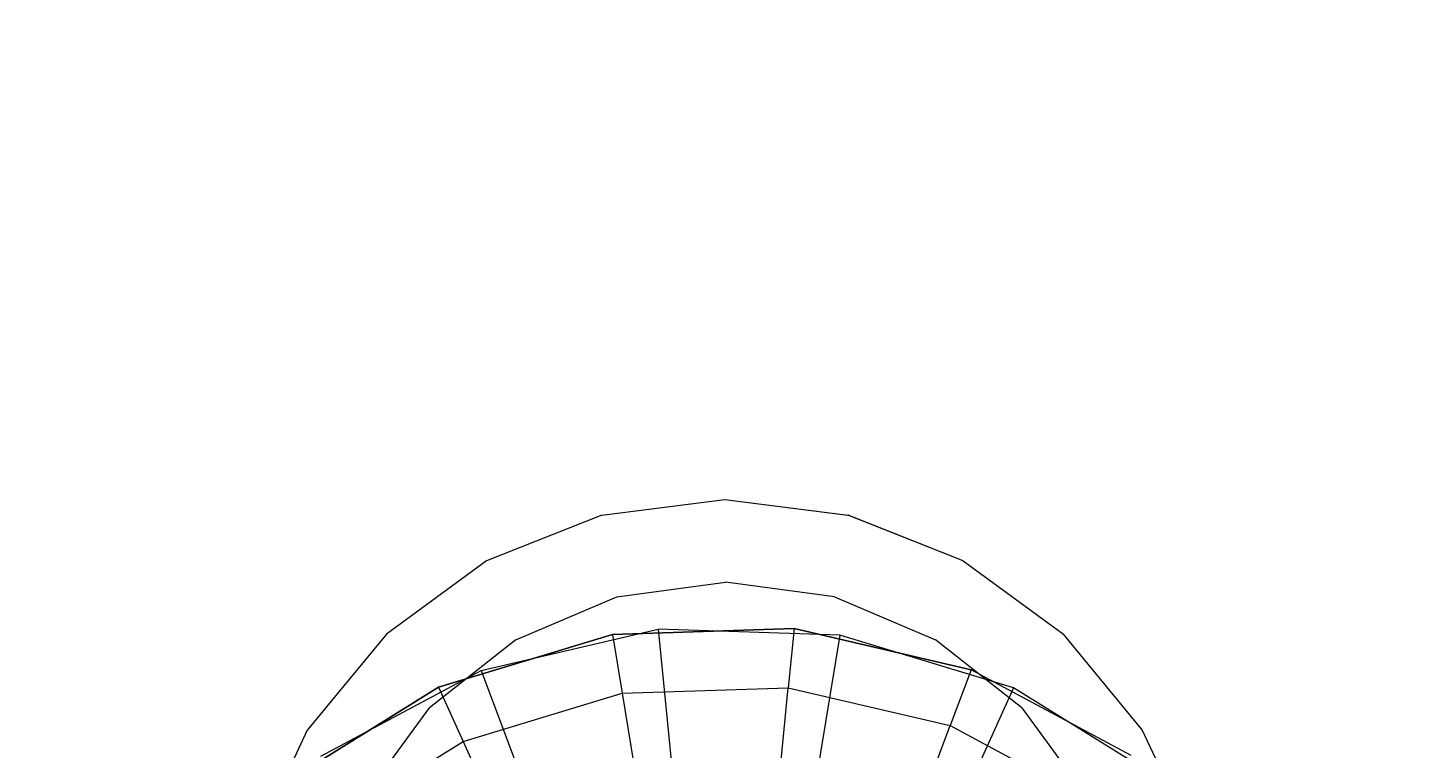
# Model space of a CAD drawing. Extents: x 11992 to 29481, y -6727 to 6811.
# Drawn here: x 19428.43 to 19470.69, y -3052.04 to -3030.07 of the extents above; entities that cross this region are included whole.
import ezdxf

# ---------------------------------------------------------------- set-up
doc = ezdxf.new("R2010")
doc.units = 0
doc.header["$MEASUREMENT"] = 0
doc.layers.get('0').update_dxf_attribs({"color": 8, "linetype": 'CONTINUOUS'})
doc.layers.add('zoylight 5回路', color=4, linetype='CONTINUOUS')

msp = doc.modelspace()

# ---------------------------------------------------------------- linework, layer by layer
for p, q in [((19445.893, -3044.892, -115.498), (19449.635, -3044.418, -115.498)), ((19445.893, -3044.892, -2315.496), (19449.635, -3044.418, -2315.496)), ((19449.635, -3044.418, -115.498), (19453.378, -3044.892, -115.498)), ((19449.635, -3044.418, -2315.496), (19453.377, -3044.892, -2315.496)), ((19449.635, -3044.418, -115.498), (19449.635, -3044.418, -2315.496)), ((19445.893, -3044.892, -115.498), (19442.387, -3046.283, -115.498)), ((19445.893, -3044.892, -2315.496), (19442.387, -3046.283, -2315.496)), ((19445.893, -3044.892, -115.498), (19445.893, -3044.892, -2315.496)), ((19456.883, -3046.283, -2315.496), (19453.377, -3044.892, -2315.496)), ((19453.378, -3044.892, -115.498), (19453.377, -3044.892, -2315.496)), ((19456.883, -3046.283, -115.498), (19453.378, -3044.892, -115.498)), ((19442.387, -3046.283, -2315.496), (19439.339, -3048.506, -2315.496)), ((19442.387, -3046.283, -115.498), (19439.34, -3048.506, -115.498)), ((19442.387, -3046.283, -115.498), (19442.387, -3046.283, -2315.496)), ((19456.883, -3046.283, -115.498), (19459.931, -3048.506, -115.498)), ((19456.883, -3046.283, -2315.496), (19459.931, -3048.506, -2315.496)), ((19456.883, -3046.283, -115.498), (19456.883, -3046.283, -2315.496)), ((19446.344, -3047.37, -65.512), (19449.655, -3046.924, -65.512)), ((19446.344, -3047.37, -365.512), (19449.655, -3046.924, -365.512)), ((19446.345, -3047.372, -2115.436), (19449.656, -3046.925, -2115.436)), ((19446.345, -3047.372, -2415.436), (19449.656, -3046.925, -2415.436)), ((19452.966, -3047.37, -65.512), (19449.655, -3046.924, -65.512)), ((19452.966, -3047.37, -365.512), (19449.655, -3046.924, -365.512)), ((19449.655, -3046.924, -65.512), (19449.655, -3046.924, -365.512)), ((19452.967, -3047.372, -2115.436), (19449.656, -3046.925, -2115.436)), ((19452.967, -3047.372, -2415.436), (19449.656, -3046.925, -2415.436)), ((19449.656, -3046.925, -2115.436), (19449.656, -3046.925, -2415.436)), ((19443.27, -3048.677, -65.512), (19446.344, -3047.37, -65.512)), ((19443.27, -3048.677, -365.512), (19446.344, -3047.37, -365.512)), ((19443.27, -3048.678, -2115.436), (19446.345, -3047.372, -2115.436)), ((19443.27, -3048.678, -2415.436), (19446.345, -3047.372, -2415.436)), ((19446.344, -3047.37, -65.512), (19446.344, -3047.37, -365.512)), ((19446.345, -3047.372, -2115.436), (19446.345, -3047.372, -2415.436)), ((19452.966, -3047.37, -65.512), (19456.041, -3048.677, -65.512)), ((19452.966, -3047.37, -365.512), (19456.041, -3048.677, -365.512)), ((19452.966, -3047.37, -65.512), (19452.966, -3047.37, -365.512)), ((19452.967, -3047.372, -2115.436), (19456.041, -3048.678, -2115.436)), ((19452.967, -3047.372, -2415.436), (19456.041, -3048.678, -2415.436)), ((19452.967, -3047.372, -2115.436), (19452.967, -3047.372, -2415.436)), ((19439.34, -3048.506, -115.498), (19436.942, -3051.417, -115.498)), ((19439.339, -3048.506, -2315.496), (19436.942, -3051.417, -2315.496)), ((19439.34, -3048.506, -115.498), (19439.339, -3048.506, -2315.496)), ((19440.927, -3050.119, -2440.427), (19446.217, -3048.517, -2440.427)), ((19446.217, -3048.517, -2438.427), (19440.927, -3050.119, -2438.427)), ((19442.219, -3049.616, -40.497), (19447.601, -3048.359, -40.497)), ((19442.219, -3049.616, -45.497), (19447.601, -3048.359, -45.497)), ((19446.217, -3048.517, -2440.427), (19451.74, -3048.338, -2440.427)), ((19451.74, -3048.338, -2438.427), (19446.217, -3048.517, -2438.427)), ((19446.217, -3048.517, -2440.427), (19446.217, -3048.517, -2438.427)), ((19446.217, -3048.517, -2438.427), (19446.511, -3050.303, -2436.349)), ((19453.124, -3048.537, -40.497), (19447.601, -3048.359, -40.497)), ((19453.124, -3048.537, -45.497), (19447.601, -3048.359, -45.497)), ((19447.601, -3048.359, -40.497), (19447.601, -3048.359, -45.497)), ((19447.601, -3048.359, -45.497), (19449.139, -3063.908, -45.497)), ((19451.74, -3048.338, -2438.427), (19451.562, -3050.14, -2436.349)), ((19457.122, -3049.595, -2440.427), (19451.74, -3048.338, -2440.427)), ((19451.74, -3048.338, -2440.427), (19451.74, -3048.338, -2438.427)), ((19451.74, -3048.338, -2438.427), (19457.122, -3049.595, -2438.427)), ((19462.329, -3051.417, -115.498), (19459.931, -3048.506, -115.498)), ((19462.329, -3051.417, -2315.496), (19459.931, -3048.506, -2315.496)), ((19459.931, -3048.506, -115.498), (19459.931, -3048.506, -2315.496)), ((19443.27, -3048.677, -65.512), (19440.65, -3050.751, -65.512)), ((19443.27, -3048.677, -365.512), (19440.65, -3050.751, -365.512)), ((19443.27, -3048.678, -2115.436), (19440.65, -3050.752, -2115.436)), ((19443.27, -3048.678, -2415.436), (19440.65, -3050.752, -2415.436)), ((19443.27, -3048.677, -65.512), (19443.27, -3048.677, -365.512)), ((19443.27, -3048.678, -2115.436), (19443.27, -3048.678, -2415.436)), ((19453.124, -3048.537, -45.497), (19450.585, -3063.955, -45.497)), ((19458.414, -3050.139, -40.497), (19453.124, -3048.537, -40.497)), ((19458.414, -3050.139, -45.497), (19453.124, -3048.537, -45.497)), ((19453.124, -3048.537, -40.497), (19453.124, -3048.537, -45.497)), ((19458.661, -3050.751, -65.512), (19456.041, -3048.677, -65.512)), ((19458.661, -3050.751, -365.512), (19456.041, -3048.677, -365.512)), ((19456.041, -3048.677, -65.512), (19456.041, -3048.677, -365.512)), ((19458.661, -3050.752, -2115.436), (19456.041, -3048.678, -2115.436)), ((19458.661, -3050.752, -2415.436), (19456.041, -3048.678, -2415.436)), ((19456.041, -3048.678, -2115.436), (19456.041, -3048.678, -2415.436)), ((19437.347, -3052.223, -40.497), (19442.219, -3049.616, -40.497)), ((19437.347, -3052.223, -45.497), (19442.219, -3049.616, -45.497)), ((19442.219, -3049.616, -40.497), (19442.219, -3049.616, -45.497)), ((19442.219, -3049.616, -45.497), (19447.729, -3064.238, -45.497)), ((19457.122, -3049.595, -2438.427), (19456.483, -3051.29, -2436.349)), ((19461.994, -3052.202, -2440.427), (19457.122, -3049.595, -2440.427)), ((19457.122, -3049.595, -2440.427), (19457.122, -3049.595, -2438.427)), ((19461.994, -3052.202, -2438.427), (19457.122, -3049.595, -2438.427)), ((19436.233, -3053.035, -2440.427), (19440.927, -3050.119, -2440.427)), ((19440.927, -3050.119, -2438.427), (19436.233, -3053.035, -2438.427)), ((19440.927, -3050.119, -2440.427), (19440.927, -3050.119, -2438.427)), ((19440.927, -3050.119, -2438.427), (19441.674, -3051.768, -2436.349)), ((19446.511, -3050.303, -2436.349), (19451.562, -3050.14, -2436.349)), ((19451.255, -3053.246, -2433.636), (19451.562, -3050.14, -2436.349)), ((19451.562, -3050.14, -2436.349), (19456.483, -3051.29, -2436.349)), ((19458.414, -3050.139, -45.497), (19451.971, -3064.375, -45.497)), ((19463.108, -3053.056, -40.497), (19458.414, -3050.139, -40.497)), ((19463.108, -3053.056, -45.497), (19458.414, -3050.139, -45.497)), ((19458.414, -3050.139, -40.497), (19458.414, -3050.139, -45.497)), ((19441.674, -3051.768, -2436.349), (19446.511, -3050.303, -2436.349)), ((19446.511, -3050.303, -2436.349), (19447.018, -3053.383, -2433.636)), ((19438.674, -3053.445, -65.512), (19440.65, -3050.751, -65.512)), ((19438.674, -3053.445, -365.512), (19440.65, -3050.751, -365.512)), ((19438.674, -3053.446, -2115.436), (19440.65, -3050.752, -2115.436)), ((19438.674, -3053.446, -2415.436), (19440.65, -3050.752, -2415.436)), ((19440.65, -3050.751, -65.512), (19440.65, -3050.751, -365.512)), ((19440.65, -3050.752, -2115.436), (19440.65, -3050.752, -2415.436)), ((19458.661, -3050.751, -65.512), (19460.637, -3053.445, -65.512)), ((19458.661, -3050.751, -365.512), (19460.637, -3053.445, -365.512)), ((19458.661, -3050.751, -65.512), (19458.661, -3050.751, -365.512)), ((19458.661, -3050.752, -2115.436), (19460.638, -3053.446, -2115.436)), ((19458.661, -3050.752, -2415.436), (19460.638, -3053.446, -2415.436)), ((19458.661, -3050.752, -2115.436), (19458.661, -3050.752, -2415.436)), ((19435.345, -3054.835, -2315.496), (19436.942, -3051.417, -2315.496)), ((19435.346, -3054.835, -115.498), (19436.942, -3051.417, -115.498)), ((19436.942, -3051.417, -115.498), (19436.942, -3051.417, -2315.496)), ((19455.383, -3054.21, -2433.636), (19456.483, -3051.29, -2436.349)), ((19456.483, -3051.29, -2436.349), (19460.939, -3053.674, -2436.349)), ((19463.925, -3054.835, -115.498), (19462.329, -3051.417, -115.498)), ((19463.925, -3054.835, -2315.496), (19462.329, -3051.417, -2315.496)), ((19462.329, -3051.417, -115.498), (19462.329, -3051.417, -2315.496)), ((19437.381, -3054.435, -2436.349), (19441.674, -3051.768, -2436.349)), ((19441.674, -3051.768, -2436.349), (19442.961, -3054.611, -2433.636))]:
    msp.add_line(p, q)
at = {"layer": 'zoylight 5回路', "linetype": 'Continuous'}
for centre, radius, start, end in [((29681.428, -4718.889), 10601.098, 162.1377374, 185.4082193), ((29354.037, -4953.979), 10058.932, 166.1525314, 184.372772)]:
    msp.add_arc(centre, radius, start, end, dxfattribs=at)

doc.saveas('drawing.dxf')
